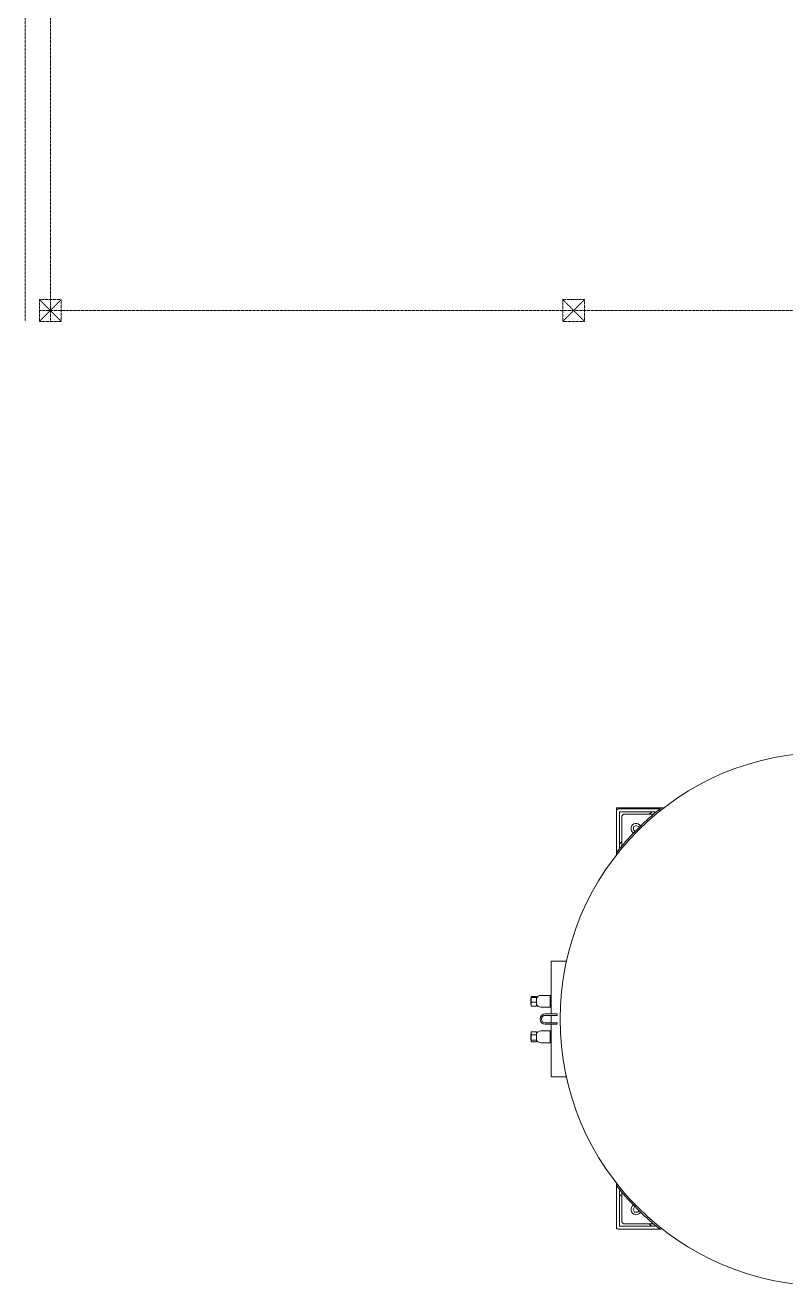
# Model space of a CAD drawing. Header units: millimetres. Extents: x -69706 to 52883, y -6882 to 68885.
# Drawn here: x 2797 to 5457, y 37797 to 42205 of the extents above; entities that cross this region are included whole.
import ezdxf

# ---------------------------------------------------------------- set-up
doc = ezdxf.new("R2010")
doc.units = ezdxf.units.MM
doc.linetypes.add('188K-SM-03-C3-LR1-MECH-EQ-Y2257103$0$CUP- LRF$0$HIDDEN', pattern=[0.4, 0.3, -0.1])
doc.layers.add('188K-SM-03-C3-LR1-MECH-EQ-Y2257103$0$AC-EQ', color=1, linetype='Continuous')

# ---------------------------------------------------------------- blocks, each defined once
blk = doc.blocks.new('188K-SM-03-C3-LR1-MECH-EQ-Y2257103$0$sf1')
at = {"linetype": 'Continuous', "lineweight": 15}
for p, q in [((2615, 75.7), (2450.4, 75.7)), ((2609.8, 72.4), (2461.7, 72.4)), ((2462.8, 66), (2466, 70)), ((2480.3, 62), (2480.3, 62)), ((2492.1, 62), (2480.3, 62)), ((2488.1, 54.2), (2501.2, 54.2)), ((2615, 67.2), (2615, 75.7)), ((2615, 67.2), (2615, -80.9)), ((2536.7, 9.3), (2546.4, 14.8)), ((2536.7, 7.4), (2536.7, 9.3)), ((2546.4, 14.8), (2556, 9.3)), ((2556, 9.3), (2556, -1.8)), ((2556, -1.8), (2549.6, -5.5)), ((2596.9, -41.5), (2596.9, -54.6)), ((2604.6, -62.3), (2604.6, -50.5)), ((2604.6, -62.3), (2604.6, -62.3)), ((2612.7, -76.6), (2608.6, -79.9)), ((2615, -80.9), (2615, -87.9)), ((2844, -460.3), (2790.7, -460.3)), ((2844, -460.3), (2844, -579.4)), ((2844, -579.4), (2847.8, -579.4)), ((2844, -595), (2844, -579.5)), ((2844, -605.3), (2844, -595)), ((2844, -616), (2844, -605.3)), ((2844, -616), (2844, -644.2)), ((2847.8, -579.4), (2847.8, -595)), ((2847.8, -605.3), (2847.8, -595)), ((2847.8, -605.3), (2847.8, -620.9)), ((2895.5, -589.8), (2894.9, -589.8)), ((2894.9, -610.5), (2895.5, -610.5)), ((2895.5, -583.1), (2913.9, -583.1)), ((2895.5, -583.1), (2895.5, -586.6)), ((2895.5, -586.6), (2895.5, -603.6)), ((2895.5, -586.6), (2913.9, -586.6)), ((2895.5, -603.6), (2913.9, -603.6)), ((2895.5, -617.1), (2895.5, -603.6)), ((2913.9, -583.1), (2913.9, -586.6)), ((2913.9, -586.6), (2913.9, -603.6)), ((2915.2, -589.8), (2913.9, -589.8)), ((2913.9, -617.1), (2913.9, -603.6)), ((2913.9, -610.5), (2915.2, -610.5)), ((2915.2, -589.8), (2915.2, -610.5)), ((2864.7, -644.2), (2823.2, -644.2)), ((2823.2, -644.2), (2823.2, -646.8)), ((2823.2, -646.8), (2823.2, -649.3)), ((2823.2, -649.3), (2864.7, -649.3)), ((2847.8, -620.9), (2844, -620.9)), ((2844, -649.3), (2844, -675.3)), ((2895.5, -617.1), (2913.9, -617.1)), ((2864.7, -675.3), (2823.2, -675.3)), ((2823.2, -677.8), (2823.2, -675.3)), ((2823.2, -680.4), (2823.2, -677.8)), ((2823.2, -680.4), (2864.7, -680.4)), ((2844, -680.4), (2844, -708.6)), ((2844, -703.7), (2847.8, -703.7)), ((2847.8, -703.7), (2847.8, -719.3)), ((2844, -719.3), (2844, -708.6)), ((2844, -729.7), (2844, -719.3)), ((2844, -745.1), (2844, -729.7)), ((2847.8, -745.2), (2844, -745.2)), ((2844, -745.2), (2844, -864.4)), ((2847.8, -729.7), (2847.8, -719.3)), ((2847.8, -729.7), (2847.8, -745.2)), ((2895.5, -714.1), (2894.9, -714.1)), ((2894.9, -734.8), (2895.5, -734.8)), ((2895.5, -706.7), (2913.9, -706.7)), ((2895.5, -706.7), (2895.5, -717.9)), ((2895.5, -717.9), (2895.5, -735.6)), ((2895.5, -717.9), (2913.9, -717.9)), ((2895.5, -735.6), (2913.9, -735.6)), ((2895.5, -735.6), (2895.5, -742.2)), ((2895.5, -742.2), (2913.9, -742.2)), ((2913.9, -706.7), (2913.9, -717.9)), ((2915.2, -714.1), (2913.9, -714.1)), ((2913.9, -717.9), (2913.9, -735.6)), ((2913.9, -734.8), (2915.2, -734.8)), ((2913.9, -735.6), (2913.9, -742.2)), ((2915.2, -714.1), (2915.2, -734.8)), ((2790.7, -864.4), (2844, -864.4)), ((2596.9, -1270), (2596.9, -1283.1)), ((2604.6, -1262.3), (2604.6, -1262.3)), ((2604.6, -1274.1), (2604.6, -1262.3)), ((2608.6, -1244.7), (2612.7, -1248)), ((2615, -1236.7), (2615, -1243.7)), ((2615, -1391.8), (2615, -1243.7)), ((2550, -1318.7), (2551.9, -1318.7)), ((2551.9, -1318.7), (2557.5, -1328.3)), ((2540.8, -1337.9), (2537.1, -1331.6)), ((2551.9, -1337.9), (2540.8, -1337.9)), ((2557.5, -1328.3), (2551.9, -1337.9)), ((2458.3, -1395.7), (2456.4, -1395.7)), ((2609.8, -1397), (2461.7, -1397)), ((2466, -1394.6), (2462.8, -1390.6)), ((2480.3, -1386.6), (2492.1, -1386.6)), ((2480.3, -1386.6), (2480.3, -1386.6)), ((2501.2, -1378.8), (2488.1, -1378.8)), ((2615, -1395.7), (2613.2, -1395.7)), ((2615, -1395.7), (2615, -1391.8))]:
    blk.add_line(p, q, dxfattribs=at)
blk.add_circle((1880.3, -662.3), 932.5, dxfattribs=at)
for centre, radius, start, end in [((2461.7, 67.2), 5.18, 90, 144.7348), ((1880.3, -662.3), 937.7, 39.2846, 50.7154), ((2488.1, 62), 7.77, 180, 270), ((1880.3, -662.3), 948.1, 49.0927, 49.8152), ((2609.8, 67.2), 5.18, 0, 90), ((2546.4, 3.7), 18.1, 301.157, 148.843), ((1880.3, -662.3), 948.1, 40.1848, 40.9073), ((2604.6, -54.6), 7.77, 180, 270), ((2609.8, -80.9), 5.18, 305.2652, 0), ((2880.2, -595), 15.5, 21.8819, 89.9878), ((2880.2, -605.3), 15.5, 270.2188, 338.5394), ((2864.7, -662.3), 18.1, 270, 90), ((2864.7, -662.3), 13, 270, 90), ((2880.2, -719.3), 15.5, 21.8819, 89.9878), ((2880.2, -729.7), 15.5, 270.2188, 338.5394), ((1880.3, -662.3), 937.7, 309.2846, 320.7154), ((2604.6, -1270), 7.77, 90, 180), ((1880.3, -662.3), 948.1, 319.0927, 319.8152), ((2609.8, -1243.7), 5.18, 0, 54.7348), ((2546.4, -1328.3), 18.1, 211.157, 58.843), ((2461.7, -1391.8), 5.18, 215.2652, 270), ((2488.1, -1386.6), 7.77, 90, 180), ((1880.3, -662.3), 948.1, 310.1848, 310.9073), ((2609.8, -1391.8), 5.18, 270, 0)]:
    blk.add_arc(centre, radius, start, end, dxfattribs=at)
for points, knots in [([(2466, 70), (2466, 70), (2466.1, 70), (2466.4, 69.7), (2467, 69.2), (2467.8, 68.6), (2468.7, 67.9), (2469.8, 67), (2471, 66), (2472.4, 64.8), (2473.5, 64), (2474.1, 63.5)], [0, 0, 0, 0, 0.105864, 0.214799, 0.320663, 0.429598, 0.535461, 0.644395, 0.750257, 0.859189, 1, 1, 1, 1]), ([(2604.6, 62), (2595.5, 62), (2572.4, 62), (2535, 62), (2506.4, 62), (2492.1, 62)], [0, 0, 0, 0, 0.24693, 0.623415, 1, 1, 1, 1]), ([(2501.2, 54.2), (2513, 54.2), (2536.7, 54.2), (2565.1, 54.2), (2581.6, 54.2), (2586.5, 54.2)], [0, 0, 0, 0, 0.413351, 0.826782, 1, 1, 1, 1]), ([(2586.5, 54.2), (2587, 54.2), (2588, 54.2), (2589.8, 53.8), (2591.6, 53), (2593.2, 51.8), (2594.5, 50.6), (2595.7, 48.8), (2596.7, 46.4), (2596.8, 44.8), (2596.9, 43.9)], [0, 0, 0, 0, 0.101374, 0.202623, 0.365656, 0.448035, 0.530379, 0.673894, 0.820833, 1, 1, 1, 1]), ([(2604.6, -50.5), (2604.6, -36.3), (2604.6, -7.7), (2604.6, 29.7), (2604.6, 52.8), (2604.6, 62)], [0, 0, 0, 0, 0.3764811, 0.7530698, 1, 1, 1, 1]), ([(2596.9, 43.9), (2596.9, 39), (2596.9, 22.5), (2596.9, -5.9), (2596.9, -29.6), (2596.9, -41.5)], [0, 0, 0, 0, 0.173218, 0.586572, 1, 1, 1, 1]), ([(2606.1, -68.6), (2606.5, -69), (2607.2, -69.9), (2608.3, -71.2), (2609.3, -72.5), (2610.2, -73.6), (2611, -74.6), (2611.7, -75.4), (2612.2, -76), (2612.6, -76.5), (2612.6, -76.6), (2612.7, -76.6)], [0, 0, 0, 0, 0.107398, 0.214796, 0.322195, 0.429593, 0.536988, 0.644383, 0.75178, 0.859177, 1, 1, 1, 1]), ([(2847.8, -579.4), (2847.9, -579.4), (2848, -579.4), (2848.9, -579.4), (2850.3, -579.4), (2852.6, -579.4), (2854.1, -579.4), (2855.1, -579.4), (2855.1, -579.4)], [0, 0, 0, 0, 0.1305012, 0.2640728, 0.4475077, 0.6311236, 0.9981222, 1, 1, 1, 1]), ([(2855.1, -579.4), (2856.4, -579.4), (2859.5, -579.4), (2863.2, -579.4), (2866.7, -579.4), (2870, -579.4), (2873.2, -579.4), (2875.9, -579.4), (2877.9, -579.4), (2879.3, -579.4), (2880.1, -579.4), (2880.2, -579.4), (2880.2, -579.4)], [0, 0, 0, 0, 0.060624, 0.138466, 0.216479, 0.294451, 0.411738, 0.529236, 0.646948, 0.76478, 0.882555, 1, 1, 1, 1]), ([(2895.5, -592.8), (2895.5, -592.6), (2895.4, -591.9), (2895.2, -591), (2895, -590.1), (2894.8, -589.5), (2894.6, -589.1), (2894.6, -589.2), (2894.6, -589.2)], [0, 0, 0, 0, 0.0980174, 0.2912671, 0.4845305, 0.687968, 0.8913283, 1, 1, 1, 1]), ([(2894.7, -611), (2894.7, -611), (2894.7, -610.8), (2894.9, -610.3), (2895.2, -609.5), (2895.4, -608.6), (2895.5, -607.8), (2895.5, -607.5)], [0, 0, 0, 0, 0.141014, 0.367346, 0.593733, 0.833717, 1, 1, 1, 1]), ([(2855.1, -620.9), (2855.1, -620.9), (2854.1, -620.9), (2852.6, -620.9), (2850.3, -620.9), (2849, -620.9), (2848, -620.9), (2847.9, -620.9), (2847.8, -620.9)], [0, 0, 0, 0, 0.001878, 0.368866, 0.552488, 0.73593, 0.866808, 1, 1, 1, 1]), ([(2880.2, -620.9), (2880.2, -620.9), (2880.1, -620.9), (2879.3, -620.9), (2877.9, -620.9), (2876.1, -620.9), (2873.9, -620.9), (2871.6, -620.9), (2868.7, -620.9), (2865.1, -620.9), (2861.4, -620.9), (2858, -620.9), (2856.1, -620.9), (2855.1, -620.9)], [0, 0, 0, 0, 0.1057601, 0.2234684, 0.3411549, 0.4587423, 0.5492596, 0.6400607, 0.7307766, 0.8212193, 0.9114352, 0.9557284, 1, 1, 1, 1]), ([(2847.8, -703.7), (2847.9, -703.7), (2848, -703.7), (2848.9, -703.7), (2850.3, -703.7), (2852.6, -703.7), (2854.1, -703.7), (2855.1, -703.7), (2855.1, -703.7)], [0, 0, 0, 0, 0.1305012, 0.2640728, 0.4475077, 0.6311236, 0.9981222, 1, 1, 1, 1]), ([(2855.1, -703.7), (2856.4, -703.7), (2859.5, -703.7), (2863.2, -703.7), (2866.7, -703.7), (2870, -703.7), (2873.2, -703.7), (2875.9, -703.7), (2877.9, -703.7), (2879.3, -703.7), (2880.1, -703.7), (2880.2, -703.7), (2880.2, -703.7)], [0, 0, 0, 0, 0.060624, 0.138466, 0.216479, 0.294451, 0.411738, 0.529236, 0.646948, 0.76478, 0.882555, 1, 1, 1, 1]), ([(2855.1, -745.2), (2855.1, -745.2), (2854.1, -745.2), (2852.6, -745.2), (2850.3, -745.2), (2849, -745.2), (2848, -745.2), (2847.9, -745.2), (2847.8, -745.2)], [0, 0, 0, 0, 0.001878, 0.368866, 0.552488, 0.73593, 0.866808, 1, 1, 1, 1]), ([(2880.2, -745.2), (2880.2, -745.2), (2880.1, -745.2), (2879.3, -745.2), (2877.9, -745.2), (2876.1, -745.2), (2873.9, -745.2), (2871.6, -745.2), (2868.7, -745.2), (2865.1, -745.2), (2861.4, -745.2), (2858, -745.2), (2856.1, -745.2), (2855.1, -745.2)], [0, 0, 0, 0, 0.1057601, 0.2234684, 0.3411549, 0.4587423, 0.5492596, 0.6400607, 0.7307766, 0.8212193, 0.9114352, 0.9557284, 1, 1, 1, 1]), ([(2895.5, -717.1), (2895.5, -716.9), (2895.4, -716.2), (2895.2, -715.3), (2895, -714.4), (2894.8, -713.8), (2894.6, -713.5), (2894.6, -713.5), (2894.6, -713.5)], [0, 0, 0, 0, 0.098017, 0.291267, 0.48453, 0.687968, 0.891328, 1, 1, 1, 1]), ([(2894.7, -735.3), (2894.7, -735.3), (2894.7, -735.2), (2894.9, -734.7), (2895.2, -733.9), (2895.4, -732.9), (2895.5, -732.1), (2895.5, -731.8)], [0, 0, 0, 0, 0.141014, 0.367346, 0.593733, 0.833717, 1, 1, 1, 1]), ([(2604.6, -1386.6), (2604.6, -1371.8), (2604.6, -1342.2), (2604.6, -1304.6), (2604.6, -1281.7), (2604.6, -1274.1)], [0, 0, 0, 0, 0.398793, 0.797688, 1, 1, 1, 1]), ([(2612.7, -1248), (2612.6, -1248), (2612.6, -1248), (2612.3, -1248.4), (2611.9, -1249), (2611.3, -1249.7), (2610.5, -1250.7), (2609.6, -1251.7), (2608.6, -1253), (2607.5, -1254.4), (2606.6, -1255.4), (2606.1, -1256)], [0, 0, 0, 0, 0.1058644, 0.2147988, 0.3206632, 0.4295977, 0.5354615, 0.6443954, 0.750257, 0.8591885, 1, 1, 1, 1]), ([(2596.9, -1283.1), (2596.9, -1289), (2596.9, -1306.3), (2596.9, -1334.8), (2596.9, -1357.2), (2596.9, -1368.5)], [0, 0, 0, 0, 0.203854, 0.601895, 1, 1, 1, 1]), ([(2474.1, -1388.1), (2473.6, -1388.5), (2472.7, -1389.2), (2471.4, -1390.3), (2470.2, -1391.3), (2469, -1392.2), (2468, -1393), (2467.2, -1393.7), (2466.6, -1394.2), (2466.1, -1394.5), (2466.1, -1394.6), (2466, -1394.6)], [0, 0, 0, 0, 0.107398, 0.214796, 0.322195, 0.429593, 0.536988, 0.644383, 0.75178, 0.859177, 1, 1, 1, 1]), ([(2492.1, -1386.6), (2506.4, -1386.6), (2534.9, -1386.6), (2572.4, -1386.6), (2595.5, -1386.6), (2604.6, -1386.6)], [0, 0, 0, 0, 0.376481, 0.75307, 1, 1, 1, 1]), ([(2586.5, -1378.8), (2581.6, -1378.8), (2565.1, -1378.8), (2536.7, -1378.8), (2513, -1378.8), (2501.2, -1378.8)], [0, 0, 0, 0, 0.173218, 0.586572, 1, 1, 1, 1]), ([(2596.9, -1368.5), (2596.8, -1369), (2596.8, -1370), (2596.4, -1371.8), (2595.6, -1373.6), (2594.5, -1375.1), (2593.2, -1376.5), (2591.4, -1377.7), (2589, -1378.7), (2587.4, -1378.8), (2586.5, -1378.8)], [0, 0, 0, 0, 0.101374, 0.202623, 0.365656, 0.448035, 0.530379, 0.673894, 0.820833, 1, 1, 1, 1])]:
    blk.add_open_spline(points, degree=3, knots=knots, dxfattribs=at)

msp = doc.modelspace()

# ---------------------------------------------------------------- linework, layer by layer
at = {"layer": '188K-SM-03-C3-LR1-MECH-EQ-Y2257103$0$AC-EQ', "linetype": '188K-SM-03-C3-LR1-MECH-EQ-Y2257103$0$CUP- LRF$0$HIDDEN', "lineweight": 0}
for p, q in [((2797.403, 50395.323), (2797.404, 41169.323)), ((2885.403, 50395.323), (2885.403, 41169.323)), ((2923.403, 41169.323), (2847.403, 41245.323)), ((2923.403, 41245.323), (2847.403, 41169.323)), ((2923.403, 41169.323), (2847.403, 41245.323)), ((2923.403, 41245.323), (2847.403, 41169.323)), ((4753.403, 41169.323), (4677.403, 41245.323)), ((4753.403, 41245.323), (4677.403, 41169.323)), ((4753.403, 41169.323), (4677.403, 41245.323)), ((4753.403, 41245.323), (4677.403, 41169.323)), ((2847.403, 41207.323), (13903.403, 41207.323))]:
    msp.add_line(p, q, dxfattribs=at)
at = {"layer": '188K-SM-03-C3-LR1-MECH-EQ-Y2257103$0$AC-EQ', "linetype": '188K-SM-03-C3-LR1-MECH-EQ-Y2257103$0$CUP- LRF$0$HIDDEN', "lineweight": 0, "flags": 128}
for points in [[(2923.403, 41245.323), (2847.403, 41245.323), (2847.403, 41169.323), (2923.403, 41169.323)], [(2923.403, 41245.323), (2847.403, 41245.323), (2847.403, 41169.323), (2923.403, 41169.323)], [(4753.403, 41245.323), (4677.403, 41245.323), (4677.403, 41169.323), (4753.403, 41169.323)], [(4753.403, 41245.323), (4677.403, 41245.323), (4677.403, 41169.323), (4753.403, 41169.323)]]:
    msp.add_lwpolyline(points, close=True, dxfattribs=at)

# ---------------------------------------------------------------- block references
at = {"layer": '188K-SM-03-C3-LR1-MECH-EQ-Y2257103$0$AC-EQ', "xscale": -1}
msp.add_blockref('188K-SM-03-C3-LR1-MECH-EQ-Y2257103$0$sf1', (7480.609, 39392.255), dxfattribs=at)

doc.saveas('drawing.dxf')
